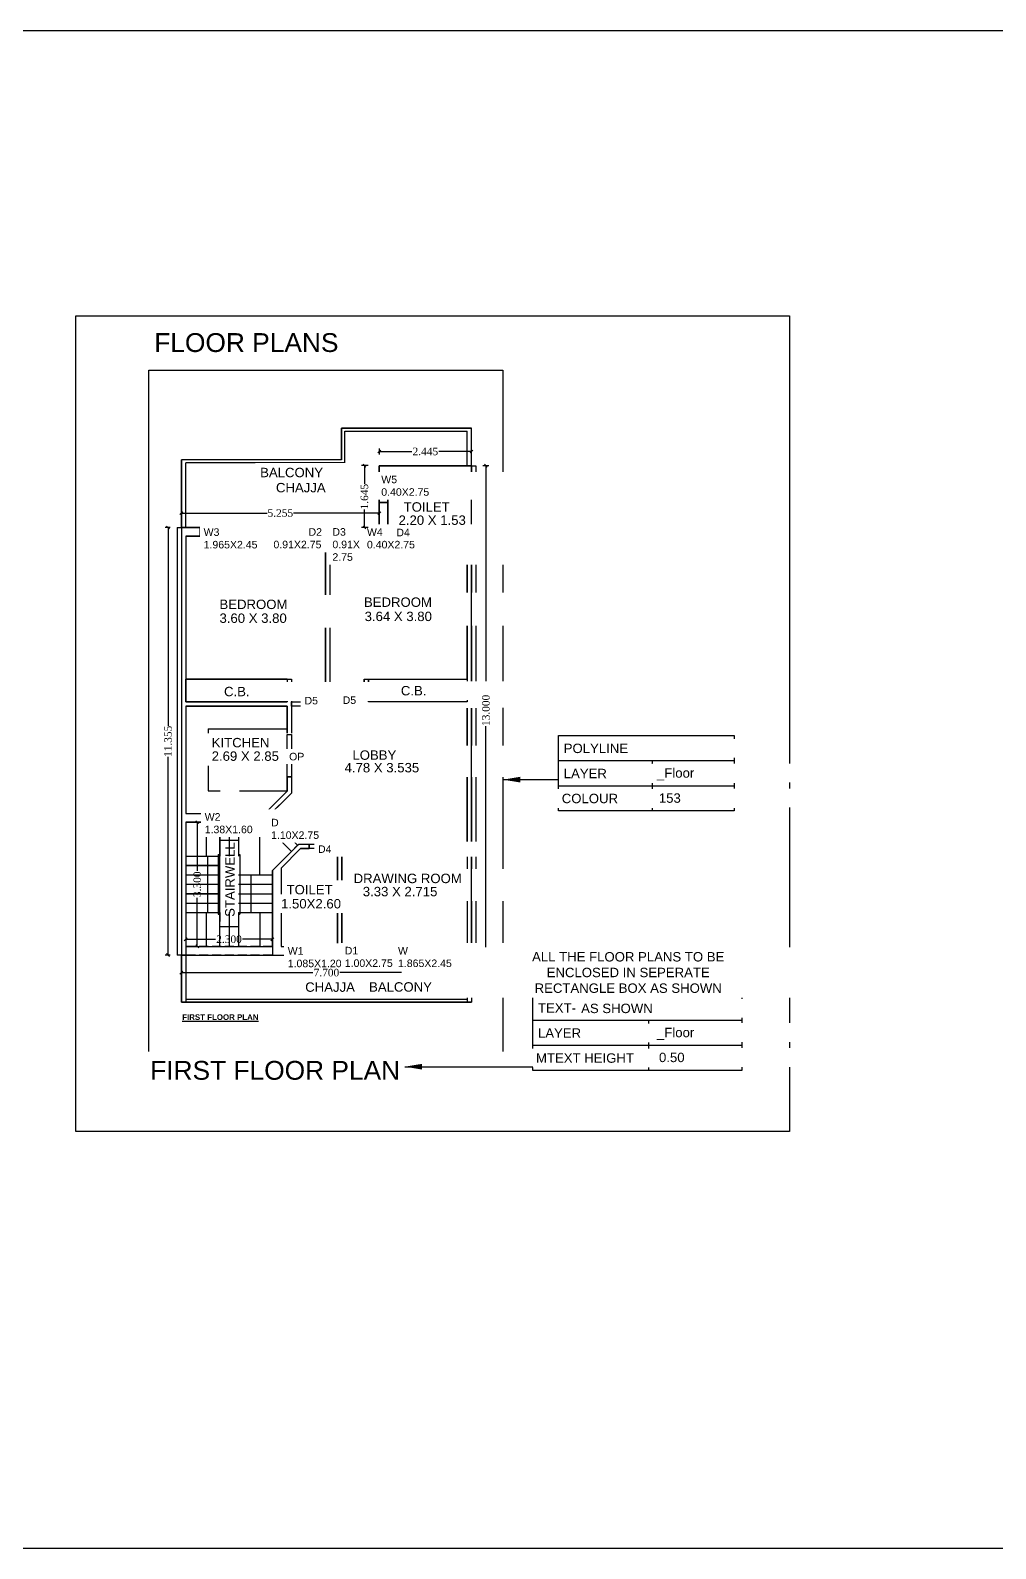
# Model space of a CAD drawing. Header units: metres. Extents: x 180 to 389, y -165 to 195.
# Drawn here: x 233.27 to 258.89, y -55.97 to -15.63 of the extents above; entities that cross this region are included whole.
import ezdxf

# ---------------------------------------------------------------- set-up
doc = ezdxf.new("R2010")
doc.units = ezdxf.units.M
doc.header["$LTSCALE"] = 2
doc.header["$MEASUREMENT"] = 0
doc.linetypes.add('ACAD_ISO02W100', pattern=[15, 12, -3])
for name, color, linetype in [('_ArchProj', 21, 'Continuous'), ('_Balcony', 25, 'Continuous'), ('_CB', 40, 'Continuous'), ('_CoverageProposed', 215, 'Continuous'), ('_Dimension', 87, 'Continuous'), ('_Door', 114, 'Continuous'), ('_Floor', 153, 'Continuous'), ('_ResiFAR', 190, 'Continuous'), ('_Room', 72, 'Continuous'), ('_RoomDimensions', 193, 'Continuous'), ('_StaircaseLanding', 210, 'Continuous'), ('_StaircaseWell', 140, 'Continuous'), ('_StairFlight', 105, 'Continuous'), ('_Stairs', 120, 'Continuous'), ('_Window', 115, 'Continuous')]:
    doc.layers.add(name, color=color, linetype=linetype)
doc.styles.add('DRAWING', font='times.ttf', dxfattribs={"height": 0.2})
doc.styles.get("Standard").update_dxf_attribs({"font": 'arial.ttf'})
doc.dimstyles.new('Copy of DRAWING', dxfattribs={"dimtxt": 0.2, "dimasz": 0.46, "dimexe": 0.076, "dimexo": 0.3, "dimgap": 0.037, "dimtad": 0, "dimdec": 3, "dimzin": 0, "dimdsep": 46, "dimtxsty": 'DRAWING', "dimblk": 'ARCHTICK', "dimtsz": 0.037, "dimcen": 0.09, "dimclre": 256, "dimclrt": 256, "dimadec": 0, "dimazin": 0, "dimtfac": 1, "dimtdec": 3, "dimtix": 1, "dimtofl": 0, "dimtmove": 2, "dimatfit": 3, "dimfxl": 1, "dimtolj": 1, "dimtzin": 0, "dimarcsym": 0})
doc.dimstyles.new('DRAWING', dxfattribs={"dimtxt": 0.2, "dimasz": 0.076, "dimexe": 0.076, "dimexo": 0.3, "dimgap": 0.037, "dimtad": 0, "dimdec": 3, "dimzin": 0, "dimdsep": 46, "dimtxsty": 'DRAWING', "dimblk": 'ARCHTICK', "dimtsz": 0.037, "dimcen": 0.09, "dimclre": 256, "dimclrt": 256, "dimadec": 0, "dimazin": 0, "dimtfac": 1, "dimtdec": 3, "dimtix": 1, "dimtofl": 0, "dimtmove": 2, "dimatfit": 3, "dimfxl": 1, "dimtolj": 1, "dimtzin": 0, "dimarcsym": 0})

# ---------------------------------------------------------------- blocks, each defined once
blk = doc.blocks.new('*D424')
at = {"layer": '_Dimension', "color": 0, "linetype": 'ByBlock', "lineweight": -2, "ltscale": 0.01}
for p, q in [((242.572, -26.785), (242.498, -26.859)), ((242.535, -26.822), (243.401, -26.822)), ((244.98, -26.822), (244.113, -26.822)), ((244.943, -26.859), (245.017, -26.785))]:
    blk.add_line(p, q, dxfattribs=at)
at = {"layer": '_Dimension', "linetype": 'ByBlock', "lineweight": -2, "ltscale": 0.01}
for p, q in [((242.535, -26.898), (242.535, -26.746)), ((244.98, -26.898), (244.98, -26.746))]:
    blk.add_line(p, q, dxfattribs=at)
at = {"layer": 'Defpoints', "color": 0, "ltscale": 0.01}
for p in [(244.98, -26.822), (242.535, -27.198), (244.98, -27.198)]:
    blk.add_point(p, dxfattribs=at)
at = {"layer": '_Dimension', "ltscale": 0.01, "insert": (243.757, -26.822), "char_height": 0.2, "attachment_point": 5, "style": 'DRAWING'}
blk.add_mtext('\\A1;2.445', dxfattribs=at)
blk = doc.blocks.new('_ArchTick')
blk = doc.blocks.new('*D425')
at = {"layer": '_Dimension', "linetype": 'ByBlock', "lineweight": -2, "ltscale": 0.01}
for p, q in [((242.235, -27.198), (242.064, -27.198)), ((242.235, -28.843), (242.064, -28.843))]:
    blk.add_line(p, q, dxfattribs=at)
at = {"layer": '_Dimension', "color": 0, "linetype": 'ByBlock', "lineweight": -2, "ltscale": 0.01}
for p, q in [((242.177, -27.235), (242.103, -27.161)), ((242.14, -27.198), (242.14, -27.679)), ((242.14, -28.843), (242.14, -28.363)), ((242.103, -28.806), (242.177, -28.88))]:
    blk.add_line(p, q, dxfattribs=at)
at = {"layer": 'Defpoints', "color": 0, "ltscale": 0.01}
for p in [(242.535, -27.198), (242.14, -28.843), (242.535, -28.843)]:
    blk.add_point(p, dxfattribs=at)
at = {"layer": '_Dimension', "ltscale": 0.01, "insert": (242.14, -28.021), "char_height": 0.2, "attachment_point": 5, "rotation": 90, "style": 'DRAWING'}
blk.add_mtext('\\A1;1.645', dxfattribs=at)
blk = doc.blocks.new('*D426')
at = {"layer": '_Dimension', "color": 0, "linetype": 'ByBlock', "lineweight": -2, "ltscale": 0.01}
for p, q in [((237.317, -28.421), (237.243, -28.495)), ((237.28, -28.458), (239.555, -28.458)), ((242.535, -28.458), (240.259, -28.458)), ((242.498, -28.495), (242.572, -28.421))]:
    blk.add_line(p, q, dxfattribs=at)
at = {"layer": '_Dimension', "linetype": 'ByBlock', "lineweight": -2, "ltscale": 0.01}
for p, q in [((237.28, -28.543), (237.28, -28.382)), ((242.535, -28.543), (242.535, -28.382))]:
    blk.add_line(p, q, dxfattribs=at)
at = {"layer": 'Defpoints', "color": 0, "ltscale": 0.01}
for p in [(242.535, -28.458), (237.28, -28.843), (242.535, -28.843)]:
    blk.add_point(p, dxfattribs=at)
at = {"layer": '_Dimension', "ltscale": 0.01, "insert": (239.907, -28.458), "char_height": 0.2, "attachment_point": 5, "style": 'DRAWING'}
blk.add_mtext('\\A1;5.255', dxfattribs=at)
blk = doc.blocks.new('*D427')
at = {"layer": '_Dimension', "linetype": 'ByBlock', "lineweight": -2, "ltscale": 0.01}
for p, q in [((236.98, -28.843), (236.85, -28.843)), ((236.98, -40.198), (236.85, -40.198))]:
    blk.add_line(p, q, dxfattribs=at)
at = {"layer": '_Dimension', "color": 0, "linetype": 'ByBlock', "lineweight": -2, "ltscale": 0.01}
for p, q in [((236.963, -28.88), (236.889, -28.806)), ((236.926, -28.843), (236.926, -34.105)), ((236.926, -40.198), (236.926, -34.937)), ((236.889, -40.161), (236.963, -40.235))]:
    blk.add_line(p, q, dxfattribs=at)
at = {"layer": 'Defpoints', "color": 0, "ltscale": 0.01}
for p in [(237.28, -28.843), (236.926, -40.198), (237.28, -40.198)]:
    blk.add_point(p, dxfattribs=at)
at = {"layer": '_Dimension', "ltscale": 0.01, "insert": (236.926, -34.521), "char_height": 0.2, "attachment_point": 5, "rotation": 90, "style": 'DRAWING'}
blk.add_mtext('\\A1;11.355', dxfattribs=at)
blk = doc.blocks.new('*D428')
at = {"layer": '_Dimension', "color": 0, "linetype": 'ByBlock', "lineweight": -2, "ltscale": 0.01}
for p, q in [((237.317, -40.629), (237.243, -40.703)), ((237.28, -40.666), (240.771, -40.666)), ((244.98, -40.666), (241.488, -40.666)), ((244.943, -40.703), (245.017, -40.629))]:
    blk.add_line(p, q, dxfattribs=at)
at = {"layer": '_Dimension', "linetype": 'ByBlock', "lineweight": -2, "ltscale": 0.01}
for p, q in [((237.28, -40.498), (237.28, -40.742)), ((244.98, -40.498), (244.98, -40.742))]:
    blk.add_line(p, q, dxfattribs=at)
at = {"layer": 'Defpoints', "color": 0, "ltscale": 0.01}
for p in [(237.28, -40.198), (244.98, -40.198), (244.98, -40.666)]:
    blk.add_point(p, dxfattribs=at)
at = {"layer": '_Dimension', "ltscale": 0.01, "insert": (241.13, -40.666), "char_height": 0.2, "attachment_point": 5, "style": 'DRAWING'}
blk.add_mtext('\\A1;7.700', dxfattribs=at)
blk = doc.blocks.new('*D429')
at = {"layer": '_Dimension', "linetype": 'ByBlock', "lineweight": -2, "ltscale": 0.01}
for p, q in [((245.28, -27.198), (245.44, -27.198)), ((245.28, -40.198), (245.44, -40.198))]:
    blk.add_line(p, q, dxfattribs=at)
at = {"layer": '_Dimension', "color": 0, "linetype": 'ByBlock', "lineweight": -2, "ltscale": 0.01}
for p, q in [((245.401, -27.235), (245.327, -27.161)), ((245.364, -27.198), (245.364, -33.278)), ((245.364, -40.198), (245.364, -34.119)), ((245.327, -40.161), (245.401, -40.235))]:
    blk.add_line(p, q, dxfattribs=at)
at = {"layer": 'Defpoints', "color": 0, "ltscale": 0.01}
for p in [(244.98, -27.198), (245.364, -27.198), (244.98, -40.198)]:
    blk.add_point(p, dxfattribs=at)
at = {"layer": '_Dimension', "ltscale": 0.01, "insert": (245.364, -33.698), "char_height": 0.2, "attachment_point": 5, "rotation": 90, "style": 'DRAWING'}
blk.add_mtext('\\A1;13.000', dxfattribs=at)
blk = doc.blocks.new('*D430')
at = {"layer": '_Dimension', "color": 0, "linetype": 'ByBlock', "lineweight": -2, "ltscale": 0.01}
for p, q in [((237.74, -36.705), (237.666, -36.631)), ((237.703, -36.668), (237.703, -37.96)), ((237.703, -39.968), (237.703, -38.676)), ((237.666, -39.931), (237.74, -40.005))]:
    blk.add_line(p, q, dxfattribs=at)
at = {"layer": '_Dimension', "linetype": 'ByBlock', "lineweight": -2, "ltscale": 0.01}
for p, q in [((237.695, -36.668), (237.779, -36.668)), ((237.695, -39.968), (237.779, -39.968))]:
    blk.add_line(p, q, dxfattribs=at)
at = {"layer": 'Defpoints', "color": 0, "ltscale": 0.01}
for p in [(237.395, -36.668), (237.395, -39.968), (237.703, -39.968)]:
    blk.add_point(p, dxfattribs=at)
at = {"layer": '_Dimension', "ltscale": 0.01, "insert": (237.703, -38.318), "char_height": 0.2, "attachment_point": 5, "rotation": 90, "style": 'DRAWING'}
blk.add_mtext('\\A1;3.300', dxfattribs=at)
blk = doc.blocks.new('*D431')
at = {"layer": '_Dimension', "color": 0, "linetype": 'ByBlock', "lineweight": -2, "ltscale": 0.01}
for p, q in [((237.432, -39.743), (237.358, -39.817)), ((237.395, -39.78), (238.184, -39.78)), ((239.695, -39.78), (238.905, -39.78)), ((239.658, -39.817), (239.732, -39.743))]:
    blk.add_line(p, q, dxfattribs=at)
at = {"layer": '_Dimension', "linetype": 'ByBlock', "lineweight": -2, "ltscale": 0.01}
for p, q in [((237.395, -39.668), (237.395, -39.704)), ((239.695, -39.668), (239.695, -39.704))]:
    blk.add_line(p, q, dxfattribs=at)
at = {"layer": 'Defpoints', "color": 0, "ltscale": 0.01}
for p in [(239.695, -39.78), (237.395, -39.968), (239.695, -39.968)]:
    blk.add_point(p, dxfattribs=at)
at = {"layer": '_Dimension', "ltscale": 0.01, "insert": (238.545, -39.78), "char_height": 0.2, "attachment_point": 5, "style": 'DRAWING'}
blk.add_mtext('\\A1;2.300', dxfattribs=at)

msp = doc.modelspace()

# ---------------------------------------------------------------- linework, layer by layer
at = {"ltscale": 0.01}
for p, q in [((241.5345, -26.1983), (244.9795, -26.1983)), ((241.5345, -27.0433), (241.5345, -26.1983)), ((244.9795, -27.1983), (244.9795, -26.1983)), ((241.6145, -27.1233), (241.6145, -26.2783)), ((241.6145, -26.2783), (244.8645, -26.2783)), ((244.8645, -27.1983), (244.8645, -26.2783)), ((241.5345, -27.0433), (237.2795, -27.0433)), ((237.2795, -28.8433), (237.2795, -27.0433)), ((241.6145, -27.1233), (237.3945, -27.1233)), ((237.3945, -28.8433), (237.3945, -27.1233)), ((242.5345, -27.1983), (245.0945, -27.1983)), ((242.5345, -27.1983), (242.5345, -27.4283)), ((244.9795, -27.1983), (244.9795, -40.1983)), ((245.0945, -27.1983), (245.0945, -40.1983)), ((242.5345, -27.4283), (244.8645, -27.4283)), ((242.5345, -27.4283), (242.5345, -28.1783)), ((242.7645, -27.4283), (242.7645, -28.1783)), ((244.8645, -27.4283), (244.8645, -28.9583)), ((242.5345, -28.1783), (242.5345, -29.0733)), ((242.5345, -28.1783), (242.7645, -28.1783)), ((242.7645, -28.1783), (242.7645, -29.0733)), ((237.1645, -28.8433), (237.1645, -40.1983)), ((237.1645, -28.8433), (237.7745, -28.8433)), ((237.2795, -28.8433), (237.2795, -40.1983)), ((237.7745, -28.8433), (237.7745, -29.0733)), ((237.7745, -28.8433), (239.7395, -28.8433)), ((239.7395, -28.8433), (240.1995, -28.8433)), ((239.7395, -28.8433), (239.7395, -29.0733)), ((240.1995, -28.8433), (240.1995, -29.0733)), ((241.1095, -28.8433), (241.2245, -28.8433)), ((241.1095, -28.8433), (241.1095, -33.5883)), ((241.2245, -28.8433), (241.2245, -33.5883)), ((242.1345, -28.8433), (242.5345, -28.8433)), ((242.1345, -28.8433), (242.1345, -29.0733)), ((243.5145, -28.9583), (244.8645, -28.9583)), ((243.5145, -28.9583), (243.5145, -29.0733)), ((237.3945, -29.0733), (237.3945, -33.4733)), ((237.3945, -29.0733), (237.7745, -29.0733)), ((237.7745, -29.0733), (239.7395, -29.0733)), ((239.7395, -29.0733), (240.1995, -29.0733)), ((242.1345, -29.0733), (242.5345, -29.0733)), ((242.5345, -29.0733), (242.7645, -29.0733)), ((243.5145, -29.0733), (244.8645, -29.0733)), ((244.8645, -29.0733), (244.8645, -33.4733)), ((240.0845, -32.8733), (237.3945, -32.8733)), ((240.0845, -32.8733), (240.1995, -32.8733)), ((240.0845, -32.8733), (240.0845, -33.4733)), ((240.1995, -32.8733), (240.1995, -33.5883)), ((242.1345, -32.8733), (242.2495, -32.8733)), ((242.1345, -32.8733), (242.1345, -33.5883)), ((242.2495, -32.8733), (242.2495, -33.4733)), ((242.2495, -32.8733), (244.8645, -32.8733)), ((237.3945, -33.4733), (240.0845, -33.4733)), ((242.2495, -33.4733), (244.8645, -33.4733)), ((237.3945, -33.5883), (237.3945, -36.4383)), ((237.3945, -33.5883), (240.0845, -33.5883)), ((240.0845, -33.5883), (240.0845, -34.3383)), ((240.1995, -33.5883), (240.1995, -34.3383)), ((241.1095, -33.5883), (241.2245, -33.5883)), ((242.1345, -33.5883), (244.8645, -33.5883)), ((244.8645, -33.5883), (244.8645, -39.9683)), ((237.9945, -34.1883), (240.0845, -34.1883)), ((237.9945, -34.1883), (237.9945, -35.8383)), ((240.0845, -34.3383), (240.1995, -34.3383)), ((247.2905, -35.0324), (251.9547, -35.0324)), ((240.0844, -35.4635), (240.0844, -35.8458)), ((240.0844, -35.4635), (240.1994, -35.4635)), ((240.1994, -35.4635), (240.1994, -35.8935)), ((237.9945, -35.8383), (240.0844, -35.8383)), ((239.4245, -36.6683), (240.1994, -35.8935)), ((239.4919, -36.4383), (240.0844, -35.8458)), ((247.2905, -35.6997), (251.9547, -35.6997)), ((237.3945, -36.4383), (237.8545, -36.4383)), ((237.3945, -36.6683), (237.3945, -40.1983)), ((237.3945, -36.6683), (237.8545, -36.6683)), ((237.8545, -36.4383), (237.8545, -36.6683)), ((237.8545, -36.4383), (239.2345, -36.4383)), ((237.8545, -36.6683), (239.2345, -36.6683)), ((238.2945, -36.6683), (238.2945, -39.9683)), ((238.2945, -36.6683), (238.2945, -39.9683)), ((238.5445, -36.6683), (238.5445, -37.5683)), ((238.7945, -36.6683), (238.7945, -37.5683)), ((239.2345, -36.4383), (239.4919, -36.4383)), ((239.2345, -36.4383), (239.2345, -36.6683)), ((239.2345, -36.6683), (239.4245, -36.6683)), ((239.4245, -36.6683), (240.2023, -37.4461)), ((239.5872, -36.5057), (240.365, -37.2835)), ((239.6945, -37.9539), (240.3952, -37.2533)), ((239.9245, -37.8866), (240.4428, -37.3683)), ((240.3952, -37.2533), (240.6745, -37.2533)), ((240.4428, -37.3683), (240.6745, -37.3683)), ((240.6745, -37.2533), (240.6745, -37.3683)), ((241.4245, -37.2533), (241.4245, -39.9683)), ((241.4245, -37.2533), (241.5395, -37.2533)), ((241.5395, -37.2533), (241.5395, -40.1983)), ((237.3945, -37.5683), (238.7945, -37.5683)), ((237.3945, -37.8183), (238.2945, -37.8183)), ((238.2545, -37.5283), (238.8345, -37.5283)), ((238.2545, -37.5283), (238.2545, -39.1083)), ((238.2745, -37.5483), (238.8145, -37.5483)), ((238.2745, -37.5483), (238.2745, -39.0883)), ((238.7945, -37.5683), (238.7945, -39.9683)), ((238.8145, -37.5483), (238.8145, -39.0883)), ((238.8345, -37.5283), (238.8345, -39.1083)), ((239.9245, -37.8866), (239.9245, -39.9683)), ((237.3945, -38.0683), (238.2945, -38.0683)), ((238.7945, -38.0683), (239.6945, -38.0683)), ((239.6945, -37.9539), (239.6945, -40.1983)), ((237.3945, -38.3183), (238.2945, -38.3183)), ((237.3945, -38.5683), (238.2945, -38.5683)), ((238.7945, -38.3183), (239.6945, -38.3183)), ((238.7945, -38.5683), (239.6945, -38.5683)), ((237.3945, -38.8183), (238.2945, -38.8183)), ((237.3945, -39.0683), (239.6945, -39.0683)), ((238.2545, -39.1083), (238.8345, -39.1083)), ((238.2745, -39.0883), (238.8145, -39.0883)), ((238.5445, -39.0683), (238.5445, -39.9683)), ((238.7945, -38.8183), (239.6945, -38.8183)), ((237.3945, -40.1983), (237.1645, -40.1983)), ((237.2795, -40.1983), (237.2795, -41.4483)), ((237.3945, -40.1983), (237.3945, -41.4483)), ((239.6945, -40.1983), (240.0745, -40.1983)), ((239.9245, -39.9683), (240.0745, -39.9683)), ((240.0745, -39.9683), (240.0745, -40.1983)), ((240.0745, -39.9683), (241.1595, -39.9683)), ((240.0745, -40.1983), (241.1595, -40.1983)), ((241.1595, -39.9683), (241.4245, -39.9683)), ((241.1595, -39.9683), (241.1595, -40.1983)), ((241.1595, -40.1983), (241.5395, -40.1983)), ((242.5395, -39.9683), (242.5395, -40.1983)), ((242.5395, -39.9683), (244.4045, -39.9683)), ((242.5395, -40.1983), (244.4045, -40.1983)), ((244.4045, -39.9683), (244.8645, -39.9683)), ((244.4045, -39.9683), (244.4045, -40.1983)), ((244.4045, -40.1983), (245.0945, -40.1983)), ((244.8645, -40.1983), (244.8645, -41.4483)), ((244.9795, -40.1983), (244.9795, -41.4483)), ((237.2795, -41.4483), (244.9795, -41.4483)), ((237.3945, -41.3683), (244.8645, -41.3683)), ((246.6066, -41.9279), (252.1594, -41.9279)), ((246.6066, -42.5952), (252.1594, -42.5952))]:
    msp.add_line(p, q, dxfattribs=at)
at = {"linetype": 'ACAD_ISO02W100', "ltscale": 0.01}
for p, q in [((239.6945, -39.9683), (237.3945, -39.9683)), ((239.6945, -40.1983), (237.3945, -40.1983))]:
    msp.add_line(p, q, dxfattribs=at)
at = {"ltscale": 0.01}
for points in [[(180.407, -15.635), (389.0953, -15.635), (389.0953, -55.9661), (180.407, -55.9661)], [(234.4785, -23.2175), (253.419, -23.2175), (253.419, -44.8823), (234.4785, -44.8823)], [(247.2905, -34.3651), (251.9547, -34.3651), (251.9547, -36.367), (247.2905, -36.367)]]:
    msp.add_lwpolyline(points, close=True, dxfattribs=at)
at = {"layer": '_ArchProj', "ltscale": 0.01}
for points in [[(237.2795, -27.0433), (237.2795, -28.8433), (242.5345, -28.8433), (242.5345, -27.1983), (244.9795, -27.1983), (244.9795, -26.1983), (241.5345, -26.1983), (241.5345, -27.0433)], [(237.2795, -40.1983), (244.9795, -40.1983), (244.9795, -41.4483), (237.2795, -41.4483)]]:
    msp.add_lwpolyline(points, close=True, dxfattribs=at)
at = {"layer": '_Balcony', "ltscale": 0.01}
msp.add_lwpolyline([(237.2795, -40.1983), (244.9795, -40.1983), (244.9795, -41.4483), (237.2795, -41.4483)], close=True, dxfattribs=at)
at = {"layer": '_CB', "ltscale": 0.01}
msp.add_lwpolyline([(237.3945, -32.8733), (240.0845, -32.8733), (240.0845, -33.4733), (237.3945, -33.4733)], close=True, dxfattribs=at)
at = {"layer": '_Door', "ltscale": 0.01}
for points in [[(240.1995, -28.8433), (241.1095, -28.8433), (241.1095, -29.0733), (240.1995, -29.0733)], [(241.2245, -28.8433), (242.1345, -28.8433), (242.1345, -29.0733), (241.2245, -29.0733)], [(240.1995, -33.4733), (241.1095, -33.4733), (241.1095, -33.5883), (240.1995, -33.5883)], [(241.2245, -33.4733), (242.1345, -33.4733), (242.1345, -33.5883), (241.2245, -33.5883)], [(240.365, -37.2835), (239.5872, -36.5057), (239.4245, -36.6683), (240.2023, -37.4461)], [(240.6745, -37.2533), (241.4245, -37.2533), (241.4245, -37.3683), (240.6745, -37.3683)], [(241.5395, -39.9683), (242.5395, -39.9683), (242.5395, -40.1983), (241.5395, -40.1983)]]:
    msp.add_lwpolyline(points, close=True, dxfattribs=at)
at = {"layer": '_Floor', "ltscale": 0.01}
msp.add_lwpolyline([(236.4183, -24.6574), (245.8148, -24.6574), (245.8148, -43.5291), (236.4183, -43.5291)], close=True, dxfattribs=at)
at = {"layer": '_Room', "ltscale": 0.01}
for p, q in [((240.1995, -33.5883), (240.1994, -35.8935)), ((244.8645, -33.5883), (240.1995, -33.5883)), ((244.8645, -37.2533), (244.8645, -33.5883)), ((240.1994, -35.8935), (239.5872, -36.5057)), ((239.5872, -36.5057), (240.365, -37.2835)), ((240.365, -37.2835), (240.3952, -37.2533)), ((240.3952, -37.2533), (244.8645, -37.2533))]:
    msp.add_line(p, q, dxfattribs=at)
for points in [[(242.7645, -27.4283), (244.8645, -27.4283), (244.8645, -28.9583), (242.7645, -28.9583)], [(237.3945, -29.0733), (237.3945, -32.8733), (240.1995, -32.8733), (240.1995, -33.4733), (241.1095, -33.4733), (241.1095, -29.0733)], [(244.8645, -29.0733), (241.2245, -29.0733), (241.2245, -33.4733), (242.1345, -33.4733), (242.1345, -32.8733), (244.8645, -32.8733)], [(237.3945, -33.5883), (237.3945, -36.4383), (239.4919, -36.4383), (240.0844, -35.8458), (240.0845, -33.5883)], [(241.4245, -37.3683), (240.4428, -37.3683), (239.9245, -37.8866), (239.9245, -39.9683), (241.4245, -39.9683), (241.4245, -37.3683)], [(241.5395, -37.2533), (244.8645, -37.2533), (244.8645, -39.9683), (241.5395, -39.9683)]]:
    msp.add_lwpolyline(points, close=True, dxfattribs=at)
at = {"layer": '_StaircaseLanding', "ltscale": 0.01}
for points in [[(237.9414, -36.6683), (237.9414, -37.5683)], [(239.3611, -38.0683), (239.3611, -36.6683)], [(237.9414, -39.0683), (237.9414, -39.9683)], [(239.3611, -39.0683), (239.3611, -39.9683)]]:
    msp.add_lwpolyline(points, dxfattribs=at)
at = {"layer": '_StairFlight', "ltscale": 0.01}
for points in [[(237.9706, -37.5683), (237.9706, -39.0683)], [(239.123, -38.0683), (239.123, -39.0683)]]:
    msp.add_lwpolyline(points, dxfattribs=at)
at = {"layer": '_Window', "ltscale": 0.01}
msp.add_lwpolyline([(240.0745, -39.9683), (241.1595, -39.9683), (241.1595, -40.1983), (240.0745, -40.1983)], close=True, dxfattribs=at)

# ---------------------------------------------------------------- texts
at = {"ltscale": 0.01, "insert": (237.3019, -41.7719), "char_height": 0.15, "width": 2.413672, "attachment_point": 1}
msp.add_mtext('\\fArial|b1|i0|c0|p34;\\LFIRST FLOOR PLAN', dxfattribs=at)

# ---------------------------------------------------------------- dimensions: what is measured, and where the dimension line sits
at = {"layer": '_Dimension', "ltscale": 0.01}
dim = msp.add_linear_dim(base=(236.9262, -40.1983), p1=(237.2795, -28.8433), p2=(237.2795, -40.1983), angle=90, dimstyle='DRAWING', dxfattribs=at)
dim.commit()
dim.dimension.update_dxf_attribs({"geometry": '*D427', "text_midpoint": (236.9262, -34.5208)})
dim = msp.add_linear_dim(base=(239.6945, -39.7798), p1=(237.3945, -39.9683), p2=(239.6945, -39.9683), dimstyle='DRAWING', dxfattribs=at)
dim.commit()
dim.dimension.update_dxf_attribs({"geometry": '*D431', "text_midpoint": (238.5445, -39.7798)})

# ---------------------------------------------------------------- next in the draw order: texts
at = {"ltscale": 0.01, "attachment_point": 1, "bg_fill": 2}
for s, insert, char_height, width in [('FLOOR PLANS', (236.5603, -23.6785), 0.5, 12.588293), ('POLYLINE', (247.4295, -34.5831), 0.25, 4.517248)]:
    msp.add_mtext(s, dxfattribs=dict(at, insert=insert, char_height=char_height, width=width))
at = {"layer": '_ArchProj', "ltscale": 0.01, "insert": (240.5672, -40.9245), "char_height": 0.25, "width": 4.517248, "attachment_point": 1, "bg_fill": 2}
msp.add_mtext('CHAJJA', dxfattribs=at)
at = {"layer": '_Floor', "ltscale": 0.01, "insert": (236.4513, -43.0106), "char_height": 0.5, "width": 9.454746, "attachment_point": 1, "bg_fill": 2}
msp.add_mtext('FIRST FLOOR PLAN', dxfattribs=at)
at = {"layer": '_Room', "ltscale": 0.01, "char_height": 0.25, "width": 4.517248, "attachment_point": 1, "bg_fill": 2}
for s, insert in [('TOILET', (243.1801, -28.1699)), ('BEDROOM', (238.2912, -30.7571)), ('DRAWING ROOM', (241.852, -38.0376))]:
    msp.add_mtext(s, dxfattribs=dict(at, insert=insert))
at = {"layer": '_StaircaseWell', "ltscale": 0.01, "insert": (238.4424, -39.1827), "char_height": 0.25, "width": 4.517248, "attachment_point": 1, "rotation": 90, "bg_fill": 2}
msp.add_mtext('STAIRWELL', dxfattribs=at)

# ---------------------------------------------------------------- next in the draw order: linework, layer by layer
at = {"ltscale": 0.01}
msp.add_line((249.7737, -35.0324), (249.7737, -36.367), dxfattribs=at)
at = {"layer": '_StaircaseWell', "ltscale": 0.01}
msp.add_lwpolyline([(240.2023, -37.4461), (239.4245, -36.6683), (237.3945, -36.6683), (237.3945, -39.9683), (239.6945, -39.9683), (239.6945, -37.9539)], close=True, dxfattribs=at)
at = {"layer": '_StairFlight', "ltscale": 0.01}
for points in [[(238.2945, -37.1498), (238.7945, -37.1498)], [(238.2945, -39.4361), (238.7945, -39.4361)]]:
    msp.add_lwpolyline(points, dxfattribs=at)
at = {"layer": '_Stairs', "ltscale": 0.01}
for points in [[(238.2945, -36.6683), (238.2945, -37.5683)], [(238.5445, -36.6683), (238.5445, -37.5683)], [(238.7945, -36.6683), (238.7945, -37.5683)], [(237.3945, -37.5683), (238.2945, -37.5683)], [(238.2945, -37.8183), (237.3945, -37.8183)], [(237.3945, -38.0683), (238.2945, -38.0683)], [(238.7945, -38.0683), (239.6945, -38.0683)], [(237.3945, -38.3183), (238.2945, -38.3183)], [(238.2945, -38.5683), (237.3945, -38.5683)], [(238.7945, -38.3183), (239.6945, -38.3183)], [(238.7945, -38.5683), (239.6945, -38.5683)], [(237.3945, -38.8183), (238.2945, -38.8183)], [(237.3945, -39.0683), (238.2945, -39.0683)], [(238.2945, -39.0683), (238.2945, -39.9683)], [(238.5445, -39.0683), (238.5445, -39.9683)], [(238.7945, -38.8183), (239.6945, -38.8183)], [(238.7945, -39.0683), (238.7945, -39.9683)], [(238.7945, -39.0683), (239.6945, -39.0683)]]:
    msp.add_lwpolyline(points, dxfattribs=at)
at = {"layer": '_Window', "ltscale": 0.01}
msp.add_lwpolyline([(237.8545, -36.4383), (239.2345, -36.4383), (239.2345, -36.6683), (237.8545, -36.6683)], close=True, dxfattribs=at)

# ---------------------------------------------------------------- next in the draw order: texts
at = {"layer": '_ArchProj', "ltscale": 0.01, "insert": (239.7905, -27.657), "char_height": 0.25, "width": 4.517248, "attachment_point": 1, "bg_fill": 2}
msp.add_mtext('CHAJJA', dxfattribs=at)
at = {"layer": '_Balcony', "ltscale": 0.01, "insert": (242.2622, -40.9202), "char_height": 0.25, "width": 4.517248, "attachment_point": 1, "bg_fill": 2}
msp.add_mtext('BALCONY', dxfattribs=at)
at = {"layer": '_Room', "ltscale": 0.01, "char_height": 0.25, "width": 4.517248, "attachment_point": 1, "bg_fill": 2}
for s, insert in [('BEDROOM', (242.127, -30.6989)), ('KITCHEN', (238.0857, -34.4306))]:
    msp.add_mtext(s, dxfattribs=dict(at, insert=insert))
at = {"layer": '_RoomDimensions', "ltscale": 0.01, "insert": (243.0446, -28.5206), "char_height": 0.25, "width": 4.517248, "attachment_point": 1, "bg_fill": 2}
msp.add_mtext('2.20 X 1.53', dxfattribs=at)

# ---------------------------------------------------------------- next in the draw order: linework, layer by layer
at = {"ltscale": 0.01}
msp.add_lwpolyline([(246.6066, -41.2606), (252.1594, -41.2606), (252.1594, -43.2625), (246.6066, -43.2625)], close=True, dxfattribs=at)
at = {"layer": '_Door', "ltscale": 0.01}
msp.add_lwpolyline([(242.7645, -28.9583), (243.5145, -28.9583), (243.5145, -29.0733), (242.7645, -29.0733)], close=True, dxfattribs=at)

# ---------------------------------------------------------------- next in the draw order: texts
at = {"ltscale": 0.01, "insert": (247.4295, -35.2504), "char_height": 0.25, "width": 4.517248, "attachment_point": 1, "bg_fill": 2}
msp.add_mtext('LAYER', dxfattribs=at)
at = {"layer": '_Balcony', "ltscale": 0.01, "insert": (239.371, -27.2551), "char_height": 0.25, "width": 4.517248, "attachment_point": 1, "bg_fill": 2}
msp.add_mtext('BALCONY', dxfattribs=at)
at = {"layer": '_Room', "ltscale": 0.01, "char_height": 0.25, "width": 4.517248, "attachment_point": 1, "bg_fill": 2}
for s, insert in [('LOBBY', (241.8203, -34.7617)), ('TOILET', (240.0724, -38.3356))]:
    msp.add_mtext(s, dxfattribs=dict(at, insert=insert))
at = {"layer": '_RoomDimensions', "ltscale": 0.01, "insert": (238.2912, -31.1249), "char_height": 0.25, "width": 4.517248, "attachment_point": 1, "bg_fill": 2}
msp.add_mtext('3.60 X 3.80', dxfattribs=at)

# ---------------------------------------------------------------- next in the draw order: linework, layer by layer
at = {"layer": '_Balcony', "ltscale": 0.01}
msp.add_lwpolyline([(237.2795, -27.0433), (237.2795, -28.8433), (242.5345, -28.8433), (242.5345, -27.1983), (244.9795, -27.1983), (244.9795, -26.1983), (241.5345, -26.1983), (241.5345, -27.0433)], close=True, dxfattribs=at)
at = {"layer": '_Window', "ltscale": 0.01}
msp.add_lwpolyline([(242.5345, -27.4283), (242.7645, -27.4283), (242.7645, -28.1783), (242.5345, -28.1783)], close=True, dxfattribs=at)

# ---------------------------------------------------------------- next in the draw order: texts
at = {"ltscale": 0.01, "char_height": 0.25, "width": 4.517248, "attachment_point": 1, "bg_fill": 2}
for s, insert in [('_Floor', (249.9053, -35.2358)), ('TEXT-', (246.7456, -41.4785))]:
    msp.add_mtext(s, dxfattribs=dict(at, insert=insert))
at = {"layer": '_RoomDimensions', "ltscale": 0.01, "char_height": 0.25, "width": 4.517248, "attachment_point": 1, "bg_fill": 2}
for s, insert in [('3.64 X 3.80', (242.1443, -31.0766)), ('2.69 X 2.85', (238.0838, -34.7888)), ('3.33 X 2.715', (242.0956, -38.3868))]:
    msp.add_mtext(s, dxfattribs=dict(at, insert=insert))

# ---------------------------------------------------------------- next in the draw order: linework, layer by layer
at = {"ltscale": 0.01}
msp.add_line((249.6799, -41.9279), (249.6799, -43.2625), dxfattribs=at)
at = {"layer": '_Door', "ltscale": 0.01}
msp.add_lwpolyline([(240.0845, -34.3383), (240.1994, -34.3383), (240.1994, -35.4635), (240.0845, -35.4635)], close=True, dxfattribs=at)

# ---------------------------------------------------------------- next in the draw order: texts
at = {"ltscale": 0.01, "insert": (247.3771, -35.9139), "char_height": 0.25, "width": 4.517248, "attachment_point": 1, "bg_fill": 2}
msp.add_mtext('COLOUR', dxfattribs=at)
at = {"layer": '_RoomDimensions', "ltscale": 0.01, "char_height": 0.25, "width": 4.517248, "attachment_point": 1, "bg_fill": 2}
for s, insert in [('4.78 X 3.535', (241.6125, -35.0957)), ('1.50X2.60', (239.9252, -38.7105))]:
    msp.add_mtext(s, dxfattribs=dict(at, insert=insert))

# ---------------------------------------------------------------- next in the draw order: linework, layer by layer
at = {"layer": '_CoverageProposed', "ltscale": 0.01}
msp.add_lwpolyline([(237.2795, -28.8433), (237.2795, -40.1983), (244.9795, -40.1983), (244.9795, -27.1983), (242.5345, -27.1983), (242.5345, -28.8433)], close=True, dxfattribs=at)
at = {"layer": '_ResiFAR', "ltscale": 0.01}
msp.add_lwpolyline([(237.2795, -28.8433), (237.2795, -40.1983), (244.9795, -40.1983), (244.9795, -27.1983), (242.5345, -27.1983), (242.5345, -28.8433)], close=True, dxfattribs=at)

# ---------------------------------------------------------------- next in the draw order: texts
at = {"ltscale": 0.01, "char_height": 0.25, "width": 4.517248, "attachment_point": 1, "bg_fill": 2}
for s, insert in [('153', (249.9545, -35.9031)), ('LAYER', (246.7456, -42.1459))]:
    msp.add_mtext(s, dxfattribs=dict(at, insert=insert))

# ---------------------------------------------------------------- next in the draw order: leaders
at = {"ltscale": 0.01}
msp.add_leader([(245.8148, -35.5387), (247.2905, -35.5387)], dimstyle='Copy of DRAWING', override={"dimgap": 0.037, "dimtad": 0}, dxfattribs=at)

# ---------------------------------------------------------------- next in the draw order: texts
at = {"ltscale": 0.01, "char_height": 0.25, "width": 4.517248, "attachment_point": 1, "bg_fill": 2}
for s, insert in [('AS SHOWN', (247.8909, -41.4905)), ('MTEXT HEIGHT', (246.6932, -42.8094))]:
    msp.add_mtext(s, dxfattribs=dict(at, insert=insert))
at = {"layer": '_Door', "ltscale": 0.01, "char_height": 0.2, "width": 4.517248, "attachment_point": 1, "bg_fill": 2}
for s, insert in [('            D2\\P0.91X2.75', (239.7237, -28.8595)), ('D5', (240.5484, -33.3396)), ('OP', (240.1395, -34.8263)), ('D\\P1.10X2.75', (239.6612, -36.5794)), ('D1\\P1.00X2.75', (241.6169, -39.9798))]:
    msp.add_mtext(s, dxfattribs=dict(at, insert=insert))
at = {"layer": '_Window', "ltscale": 0.01, "insert": (242.586, -27.4644), "char_height": 0.2, "width": 4.517248, "attachment_point": 1, "bg_fill": 2}
msp.add_mtext('W5\\P0.40X2.75', dxfattribs=at)

# ---------------------------------------------------------------- next in the draw order: linework, layer by layer
at = {"layer": '_Window', "ltscale": 0.01}
for points in [[(237.7745, -28.8433), (239.7395, -28.8433), (239.7395, -29.0733), (237.7745, -29.0733)], [(242.5395, -39.9683), (244.4045, -39.9683), (244.4045, -40.1983), (242.5395, -40.1983)]]:
    msp.add_lwpolyline(points, close=True, dxfattribs=at)

# ---------------------------------------------------------------- next in the draw order: texts
at = {"ltscale": 0.01, "insert": (249.9579, -42.7926), "char_height": 0.25, "width": 4.517248, "attachment_point": 1, "bg_fill": 2}
msp.add_mtext('0.50', dxfattribs=at)
at = {"layer": '_Door', "ltscale": 0.01, "char_height": 0.2, "width": 4.517248, "attachment_point": 1, "bg_fill": 2}
for s, insert in [('D3\\P0.91X\\P2.75', (241.2891, -28.858)), ('D5', (241.5615, -33.3274)), ('D4', (240.9067, -37.2844))]:
    msp.add_mtext(s, dxfattribs=dict(at, insert=insert))

# ---------------------------------------------------------------- next in the draw order: dimensions: what is measured, and where the dimension line sits
at = {"layer": '_Dimension', "ltscale": 0.01}
dim = msp.add_linear_dim(base=(244.9795, -26.8222), p1=(242.5345, -27.1983), p2=(244.9795, -27.1983), dimstyle='DRAWING', dxfattribs=at)
dim.commit()
dim.dimension.update_dxf_attribs({"geometry": '*D424', "text_midpoint": (243.757, -26.8222)})

# ---------------------------------------------------------------- next in the draw order: leaders
at = {"ltscale": 0.01}
msp.add_leader([(243.2096, -43.164), (246.6066, -43.164)], dimstyle='Copy of DRAWING', override={"dimgap": 0.037, "dimtad": 0}, dxfattribs=at)

# ---------------------------------------------------------------- next in the draw order: linework, layer by layer
at = {"layer": '_CB', "ltscale": 0.01}
msp.add_lwpolyline([(242.2495, -32.8733), (244.8645, -32.8733), (244.8645, -33.4733), (242.2495, -33.4733)], close=True, dxfattribs=at)
at = {"layer": '_Window', "ltscale": 0.01}
msp.add_lwpolyline([(242.1345, -28.8433), (242.5345, -28.8433), (242.5345, -29.0733), (242.1345, -29.0733)], close=True, dxfattribs=at)

# ---------------------------------------------------------------- next in the draw order: texts
at = {"ltscale": 0.01, "insert": (249.9053, -42.1312), "char_height": 0.25, "width": 4.517248, "attachment_point": 1, "bg_fill": 2}
msp.add_mtext('_Floor', dxfattribs=at)
at = {"layer": '_Door', "ltscale": 0.01, "insert": (242.9867, -28.8744), "char_height": 0.2, "width": 4.517248, "attachment_point": 1, "bg_fill": 2}
msp.add_mtext('D4', dxfattribs=at)
at = {"layer": '_Window', "ltscale": 0.01, "char_height": 0.2, "width": 4.517248, "attachment_point": 1, "bg_fill": 2}
for s, insert in [('W2\\P1.38X1.60', (237.8991, -36.4286)), ('W\\P1.865X2.45', (243.0303, -39.9837))]:
    msp.add_mtext(s, dxfattribs=dict(at, insert=insert))

# ---------------------------------------------------------------- next in the draw order: texts
for s, insert in [('W3\\P1.965X2.45', (237.871, -28.8632)), ('W1\\P1.085X1.20', (240.1032, -39.9877))]:
    msp.add_mtext(s, dxfattribs=dict(at, insert=insert))

# ---------------------------------------------------------------- next in the draw order: dimensions: what is measured, and where the dimension line sits
at = {"layer": '_Dimension', "ltscale": 0.01}
dim = msp.add_linear_dim(base=(237.703, -39.9683), p1=(237.3945, -36.6683), p2=(237.3945, -39.9683), angle=90, dimstyle='DRAWING', dxfattribs=at)
dim.commit()
dim.dimension.update_dxf_attribs({"geometry": '*D430', "text_midpoint": (237.703, -38.3183)})

# ---------------------------------------------------------------- next in the draw order: texts
at = {"layer": '_Window', "ltscale": 0.01, "insert": (242.2057, -28.8622), "char_height": 0.2, "width": 4.517248, "attachment_point": 1, "bg_fill": 2}
msp.add_mtext('W4\\P0.40X2.75', dxfattribs=at)

# ---------------------------------------------------------------- next in the draw order: dimensions: what is measured, and where the dimension line sits
at = {"layer": '_Dimension', "ltscale": 0.01}
dim = msp.add_linear_dim(base=(244.9795, -40.666), p1=(237.2795, -40.1983), p2=(244.9795, -40.1983), dimstyle='DRAWING', dxfattribs=at)
dim.commit()
dim.dimension.update_dxf_attribs({"geometry": '*D428', "text_midpoint": (241.1295, -40.666)})

# ---------------------------------------------------------------- next in the draw order: dimensions: what is measured, and where the dimension line sits
for base, p1, p2, picture, middle in [((242.1402, -28.8433), (242.5345, -27.1983), (242.5345, -28.8433), '*D425', (242.1402, -28.0208)), ((245.3642, -27.1983), (244.9795, -40.1983), (244.9795, -27.1983), '*D429', (245.3642, -33.6983))]:
    dim = msp.add_linear_dim(base=base, p1=p1, p2=p2, angle=90, dimstyle='DRAWING', dxfattribs=at)
    dim.commit()
    dim.dimension.update_dxf_attribs({"geometry": picture, "text_midpoint": middle})
dim = msp.add_linear_dim(base=(242.5345, -28.458), p1=(237.2795, -28.8433), p2=(242.5345, -28.8433), dimstyle='DRAWING', dxfattribs=at)
dim.commit()
dim.dimension.update_dxf_attribs({"geometry": '*D426', "text_midpoint": (239.907, -28.458)})

# ---------------------------------------------------------------- next in the draw order: texts
at = {"ltscale": 0.01, "insert": (243.249, -40.1192), "char_height": 0.25, "width": 11.783656, "attachment_point": 1, "bg_fill": 2}
msp.add_mtext('\\pxqc;ALL THE FLOOR PLANS TO BE\\PENCLOSED IN SEPERATE\\PRECTANGLE BOX AS SHOWN', dxfattribs=at)
at = {"layer": '_CB', "ltscale": 0.01, "insert": (243.1061, -33.0505), "char_height": 0.25, "width": 4.517248, "attachment_point": 1, "bg_fill": 2}
msp.add_mtext('C.B.', dxfattribs=at)

# ---------------------------------------------------------------- next in the draw order: texts
at = {"layer": '_CB', "ltscale": 0.01, "insert": (238.4121, -33.0734), "char_height": 0.25, "width": 4.517248, "attachment_point": 1, "bg_fill": 2}
msp.add_mtext('C.B.', dxfattribs=at)

doc.saveas('drawing.dxf')
